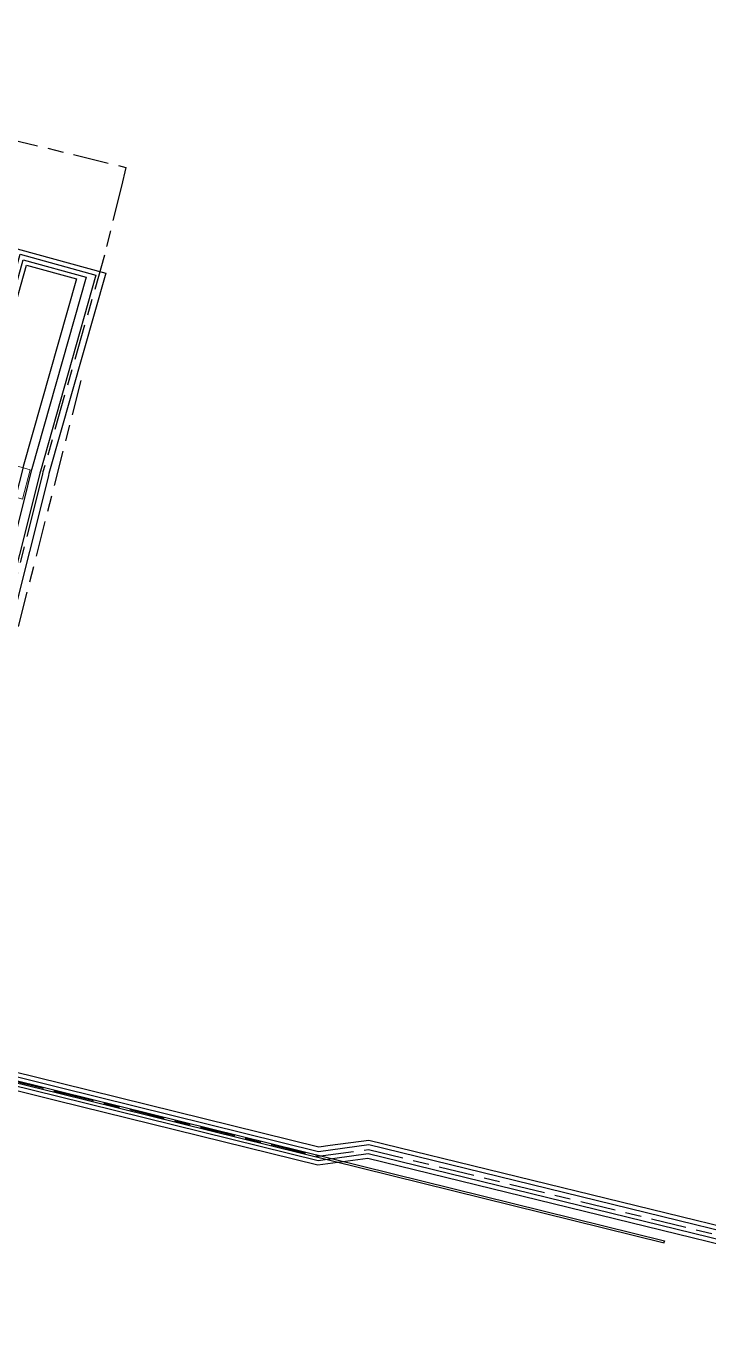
# Model space of a CAD drawing. Header units: metres. Extents: x 313711 to 315840, y 6256069 to 6257554.
# Drawn here: x 315522.7 to 315599.5, y 6256442.2 to 6256588 of the extents above; entities that cross this region are included whole.
import ezdxf

# ---------------------------------------------------------------- set-up
doc = ezdxf.new("R2010")
doc.units = ezdxf.units.M
doc.linetypes.add('Cable Exist UG', pattern=[8.2, 4, -1.2, 1.8, -1.2])
doc.layers.add('Cadastre Land Parcels_SP_EXT', color=9, linetype='Continuous', lineweight=5)
for name, color, linetype in [('Duct_SP_EXT', 7, 'Continuous'), ('Mains_HV_EXT', 7, 'Continuous'), ('Mains_TR_EXT', 7, 'Continuous')]:
    doc.layers.add(name, color=color, linetype=linetype)
doc.styles.get("Standard").update_dxf_attribs({"font": 'arial.ttf'})
doc.linetypes.add('Cable E UG', pattern='A,6,-0.5,["E",Standard,S=1.7,R=0,X=0.5,Y=-1],-2.9', length=9.4)
doc.linetypes.add('Cable P UG', pattern='A,6,-0.5,["P",Standard,S=1.7,R=0,X=0.5,Y=-1],-2.9', length=9.4)

msp = doc.modelspace()

# ---------------------------------------------------------------- linework, layer by layer
at = {"layer": 'Cadastre Land Parcels_SP_EXT', "linetype": 'Continuous'}
msp.add_lwpolyline([(315523.17, 6256538.04), (315503.12, 6256543.9), (315508.54, 6256564.79), (315503.22, 6256566.17), (315508.71, 6256587.37), (315506.68, 6256587.93), (315472.05, 6256597.35), (315466.17, 6256574.69), (315460.56, 6256553.08), (315497.64, 6256544.33), (315497.11, 6256542.11), (315522.33, 6256534.74), (315523.17, 6256538.04)], close=True, dxfattribs=at)
at = {"layer": 'Duct_SP_EXT'}
for p, q in [((315512.81, 6256471.19), (315526.4, 6256467.84)), ((315512.87, 6256471.43), (315526.46, 6256468.08)), ((315526.4, 6256467.84), (315526.43, 6256467.96)), ((315526.46, 6256468.08), (315526.43, 6256467.96)), ((315526.46, 6256468.08), (315594.6, 6256451.21)), ((315526.4, 6256467.84), (315594.54, 6256450.97)), ((315594.54, 6256450.97), (315594.57, 6256451.09)), ((315594.6, 6256451.21), (315594.57, 6256451.09))]:
    msp.add_line(p, q, dxfattribs=at)
at = {"layer": 'Mains_HV_EXT', "linetype": 'Cable Exist UG'}
for points in [[(315518.74, 6256576.84), (315520.11, 6256575.47), (315533.96, 6256572.09), (315533.96, 6256572.09), (315533.45, 6256569.99), (315533.45, 6256569.99), (315531.54, 6256562.2), (315524.62, 6256537.79), (315524.62, 6256537.79), (315524.56, 6256537.59), (315524.56, 6256537.59), (315523.78, 6256534.39), (315510.34, 6256481.09), (315510.34, 6256481.09), (315506.81, 6256478.97), (315456.82, 6256491.28)], [(315461.07, 6256486.17), (315503.85, 6256475.57), (315511.78, 6256480.64), (315511.78, 6256480.64), (315529.17, 6256549.09)]]:
    msp.add_lwpolyline(points, dxfattribs=at)
at = {"layer": 'Mains_HV_EXT', "linetype": 'Cable P UG'}
for points in [[(315520.02, 6256556.79), (315521.71, 6256562.91), (315531.69, 6256560.16), (315531.69, 6256560.16), (315525.29, 6256537.6), (315525.24, 6256537.41), (315524.46, 6256534.22), (315510.99, 6256480.81), (315510.59, 6256479.23), (315510.59, 6256479.23), (315495.69, 6256466.77), (315483.25, 6256469.82), (315453.7, 6256477.05), (315424.06, 6256484.37), (315402.21, 6256489.83), (315396.85, 6256491.17), (315386.01, 6256493.88), (315355.86, 6256501.41)], [(315521.06, 6256556.79), (315522.41, 6256561.68), (315529.49, 6256559.73), (315529.49, 6256559.73), (315523.37, 6256538.15), (315523.3, 6256537.93), (315522.52, 6256534.7), (315509.05, 6256481.3), (315508.81, 6256480.35), (315508.81, 6256480.35), (315495.18, 6256468.95), (315483.72, 6256471.76), (315454.17, 6256478.99), (315426.62, 6256485.79), (315425.03, 6256487.22), (315402.94, 6256492.74), (315397.58, 6256494.08), (315386.74, 6256496.79), (315355.39, 6256504.63), (315354.21, 6256503.92)], [(315520.54, 6256556.79), (315522.06, 6256562.3), (315530.59, 6256559.95), (315530.59, 6256559.95), (315524.33, 6256537.87), (315524.27, 6256537.67), (315523.49, 6256534.46), (315510.02, 6256481.05), (315509.7, 6256479.79), (315509.7, 6256479.79), (315495.44, 6256467.86), (315483.48, 6256470.79), (315453.93, 6256478.02), (315426.14, 6256484.88), (315424.55, 6256486.31), (315402.7, 6256491.77), (315397.33, 6256493.11), (315386.5, 6256495.82), (315355.55, 6256503.56)], [(315521.58, 6256556.79), (315522.76, 6256561.07), (315528.39, 6256559.52), (315528.39, 6256559.52), (315522.41, 6256538.42), (315522.34, 6256538.18), (315521.55, 6256534.94), (315508.08, 6256481.54), (315507.92, 6256480.91), (315507.92, 6256480.91), (315494.93, 6256470.04), (315483.96, 6256472.73), (315454.41, 6256479.96), (315427.1, 6256486.7), (315425.51, 6256488.13), (315403.18, 6256493.71), (315397.82, 6256495.05), (315386.98, 6256497.76), (315386.98, 6256497.76), (315355.23, 6256505.7)], [(315636.17, 6256442.66), (315561.23, 6256460.99), (315555.59, 6256460.23), (315526.31, 6256467.47), (315512.72, 6256470.82), (315503.98, 6256473), (315491.37, 6256476.15), (315463.22, 6256483.1), (315437, 6256489.43), (315434.06, 6256490.14), (315418.53, 6256494.01), (315385.61, 6256502.29), (315365.24, 6256507.42)], [(315636.05, 6256442.17), (315561.21, 6256460.49), (315555.56, 6256459.72), (315526.19, 6256466.99), (315512.6, 6256470.34), (315503.86, 6256472.52), (315491.25, 6256475.67), (315463.1, 6256482.62), (315436.88, 6256488.94), (315433.94, 6256489.65), (315418.4, 6256493.53), (315385.49, 6256501.8), (315365.12, 6256506.93)]]:
    msp.add_lwpolyline(points, dxfattribs=at)
at = {"layer": 'Mains_HV_EXT', "linetype": 'Cable E UG'}
for points in [[(315636.53, 6256444.11), (315561.31, 6256462.52), (315556.96, 6256461.93), (315556.96, 6256461.93), (315555.67, 6256461.75), (315526.67, 6256468.93), (315513.08, 6256472.28), (315504.34, 6256474.46), (315491.73, 6256477.61), (315463.58, 6256484.56), (315437.35, 6256490.89), (315434.42, 6256491.59), (315418.89, 6256495.47), (315385.97, 6256503.74), (315365.6, 6256508.87)], [(315636.41, 6256443.63), (315561.29, 6256462.01), (315561.29, 6256462.01), (315555.65, 6256461.24), (315526.55, 6256468.45), (315512.96, 6256471.8), (315504.22, 6256473.98), (315491.61, 6256477.13), (315463.46, 6256484.08), (315437.23, 6256490.4), (315434.3, 6256491.11), (315418.77, 6256494.98), (315385.85, 6256503.25), (315365.48, 6256508.38)]]:
    msp.add_lwpolyline(points, dxfattribs=at)
at = {"layer": 'Mains_TR_EXT', "linetype": 'Cable Exist UG'}
msp.add_lwpolyline([(315365.36, 6256507.9), (315385.73, 6256502.77), (315418.65, 6256494.5), (315434.18, 6256490.62), (315437.12, 6256489.92), (315463.34, 6256483.59), (315491.49, 6256476.64), (315504.1, 6256473.49), (315512.84, 6256471.31), (315526.43, 6256467.96), (315555.62, 6256460.73), (315561.26, 6256461.5), (315636.29, 6256443.14)], dxfattribs=at)

doc.saveas('drawing.dxf')
